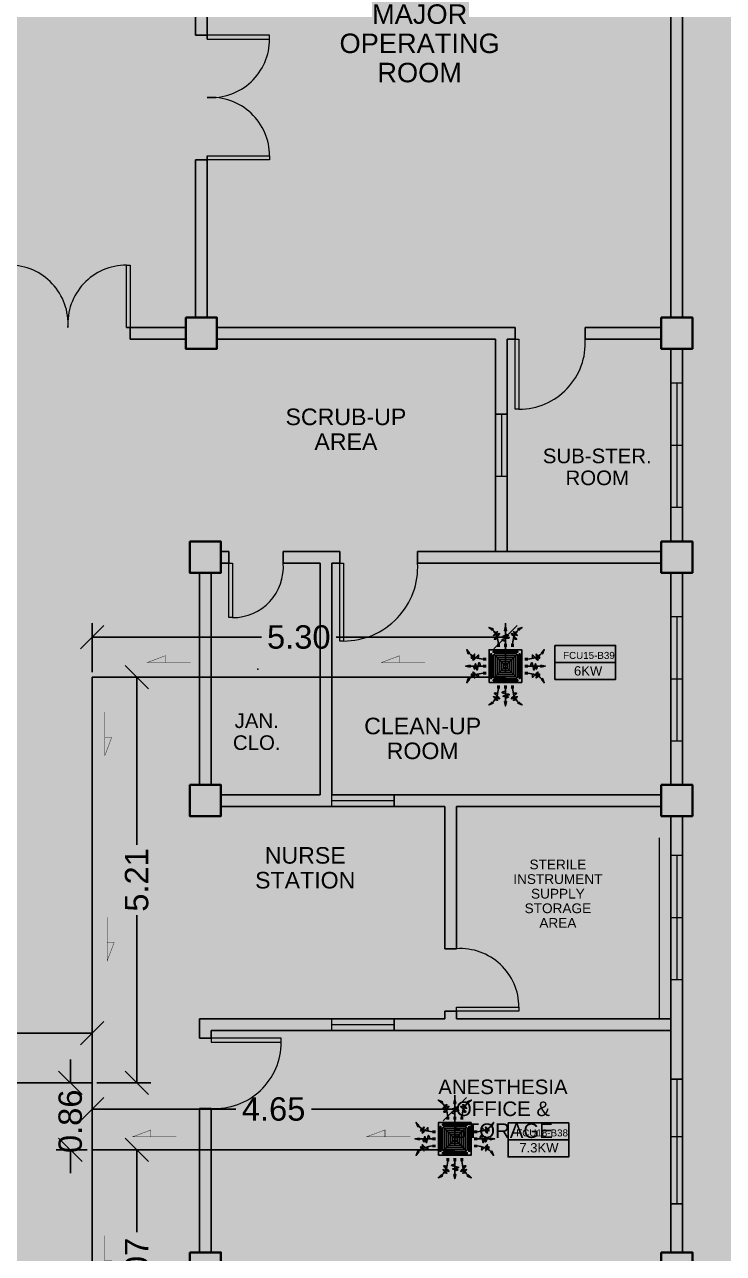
# Model space of a CAD drawing. Header units: millimetres. Extents: x -60 to 576, y -39 to 287.
# Drawn here: x 277.96 to 286.93, y 124.1 to 139.87 of the extents above; entities that cross this region are included whole.
import ezdxf

# ---------------------------------------------------------------- set-up
doc = ezdxf.new("R2010")
doc.units = ezdxf.units.MM
doc.header["$MEASUREMENT"] = 0
for name, color, linetype in [('AIR', 7, 'Continuous'), ('AIR-00', 7, 'Continuous'), ('AIR-01', 7, 'Continuous'), ('AIR-02', 7, 'Continuous'), ('AIR-04', 7, 'Continuous'), ('DRAIN PIPE', 7, 'Continuous'), ('fcu drain', 7, 'Continuous'), ('label', 7, 'Continuous'), ('Legends', 7, 'Continuous'), ('M-AC-TEXT', 7, 'Continuous')]:
    doc.layers.add(name, color=color, linetype=linetype)
doc.styles.add('ar-dim-axis', font='romans.shx', dxfattribs={"width": 0.8})
doc.styles.add('OIP FONT', font='GOTHIC.TTF', dxfattribs={"height": 150})
doc.styles.get("Standard").update_dxf_attribs({"font": 'arial.ttf'})
doc.styles.add('SWISSLT175', font='swissl.ttf', dxfattribs={"height": 0.175})
doc.dimstyles.new('ar-dim-axis', dxfattribs={"dimtxt": 350, "dimasz": 250, "dimexe": 75, "dimexo": 75, "dimgap": 200, "dimtad": 1, "dimdec": 0, "dimzin": 12, "dimdsep": 46, "dimtxsty": 'ar-dim-axis', "dimblk": 'ARCHTICK', "dimcen": 120, "dimclrd": 11, "dimclre": 8, "dimclrt": 4, "dimadec": 0, "dimazin": 3, "dimtm": 1, "dimtfac": 1, "dimtdec": 0, "dimtix": 1, "dimtmove": 2, "dimatfit": 3, "dimldrblk": 'ARCHTICK', "dimfxl": 1, "dimtolj": 1, "dimtzin": 0, "dimarcsym": 1})
doc.dimstyles.new('Copy of dimension', dxfattribs={"dimtxt": 0.3, "dimasz": 0.3, "dimexe": 0.18, "dimexo": 0.0625, "dimgap": 0.09, "dimtad": 0, "dimzin": 0, "dimdsep": 46, "dimtxsty": 'Standard', "dimblk": 'OBLIQUE', "dimcen": 0.09, "dimclrd": 256, "dimclre": 256, "dimclrt": 256, "dimadec": 0, "dimazin": 0, "dimtfac": 1, "dimtofl": 0, "dimtmove": 0, "dimatfit": 3, "dimldrblk": 'OBLIQUE', "dimfxl": 1, "dimtolj": 1, "dimtzin": 0, "dimarcsym": 0})

# ---------------------------------------------------------------- blocks, each defined once
blk = doc.blocks.new('FCU-13000P (CASSETTE SPLIT)')
at = {"layer": 'AIR-00', "ltscale": 3}
for p, q in [((-7.105427357601002e-15, 0.5227760220777427), (-7.105427357601002e-15, 0.999858067324416)), ((-0.1934974863815064, 0.5583965329426945), (-0.1934974863815064, 0.4871555112127943)), ((-0.1618149178217116, 0.5583965329426945), (-0.1618149178217116, 0.4871555112127943)), ((-0.01584128427990628, 0.5583965329426945), (-0.01584128427990628, 0.4871555112127943)), ((0.01584128427989029, 0.5583965329426945), (0.01584128427989029, 0.4871555112127943)), ((0.1618149178217116, 0.5583965329426945), (0.1618149178217116, 0.4871555112127943)), ((0.1934974863815064, 0.5583965329426945), (0.1934974863815064, 0.4871555112127943)), ((-0.5227760220777427, 7.105427357601002e-15), (-0.999858067324416, 7.105427357601002e-15)), ((-0.5583965329426945, 0.1934974863815064), (-0.4871555112127934, 0.1934974863815064)), ((-0.5583965329426945, 0.1618149178217116), (-0.4871555112127934, 0.1618149178217116)), ((-0.5583965329426945, 0.01584128427990628), (-0.4871555112127934, 0.01584128427990628)), ((0.5583965329426945, 0.1934974863815064), (0.4871555112127934, 0.1934974863815064)), ((0.5583965329426945, 0.1618149178217116), (0.4871555112127934, 0.1618149178217116)), ((0.5583965329426945, 0.01584128427990628), (0.4871555112127934, 0.01584128427990628)), ((0.5227760220777427, 7.105427357601002e-15), (0.999858067324416, 7.105427357601002e-15)), ((-0.5583965329426945, -0.01584128427989029), (-0.4871555112127934, -0.01584128427989029)), ((-0.5583965329426945, -0.1618149178217116), (-0.4871555112127934, -0.1618149178217116)), ((-0.5583965329426945, -0.1934974863815064), (-0.4871555112127934, -0.1934974863815064)), ((0.5583965329426945, -0.01584128427989029), (0.4871555112127934, -0.01584128427989029)), ((0.5583965329426945, -0.1618149178217116), (0.4871555112127934, -0.1618149178217116)), ((0.5583965329426945, -0.1934974863815064), (0.4871555112127934, -0.1934974863815064)), ((-0.1934974863815064, -0.5583965329426945), (-0.1934974863815064, -0.4871555112127943)), ((-0.1618149178217116, -0.5583965329426945), (-0.1618149178217116, -0.4871555112127943)), ((-0.01584128427990628, -0.5583965329426945), (-0.01584128427990628, -0.4871555112127943)), ((-7.105427357601002e-15, -0.5227760220777427), (-7.105427357601002e-15, -0.999858067324416)), ((0.01584128427989029, -0.5583965329426945), (0.01584128427989029, -0.4871555112127943)), ((0.1618149178217116, -0.5583965329426945), (0.1618149178217116, -0.4871555112127943)), ((0.1934974863815064, -0.5583965329426945), (0.1934974863815064, -0.4871555112127943))]:
    blk.add_line(p, q, dxfattribs=at)
at = {"layer": 'AIR-00'}
for p, q in [((0.2953553390593271, -0.2953553390593253), (-0.2953553390593271, 0.2953553390593253)), ((0.2953553390593271, 0.2953553390593253), (-0.2953553390593271, -0.2953553390593253))]:
    blk.add_line(p, q, dxfattribs=at)
at = {"layer": 'AIR-00', "ltscale": 3}
for points in [[(-0.3354339739758903, 0.8949367535147612), (-0.311302411150054, 0.9324741763992979), (-0.4157311477908916, 0.9730825421665728)], [(-0.02231249897048215, 0.8900557322108931), (0.02231249897046617, 0.8900557322108931), (-8.881784197001252e-15, 0.999858067324416)], [(0.3354339739758903, 0.8949367535147612), (0.311302411150054, 0.9324741763992979), (0.4157311477908916, 0.9730825421665728)], [(-0.8949367535147612, 0.3354339739758903), (-0.9324741763992979, 0.311302411150054), (-0.9730825421665728, 0.4157311477908916)], [(0.8949367535147612, 0.3354339739758903), (0.9324741763992979, 0.311302411150054), (0.9730825421665728, 0.4157311477908916)], [(-0.8900557322108931, 0.02231249897048215), (-0.8900557322108931, -0.02231249897046617), (-0.999858067324416, 8.881784197001252e-15)], [(0.8900557322108931, 0.02231249897048215), (0.8900557322108931, -0.02231249897046617), (0.999858067324416, 8.881784197001252e-15)], [(-0.8949367535147612, -0.3354339739758903), (-0.9324741763992979, -0.311302411150054), (-0.9730825421665728, -0.4157311477908916)], [(0.8949367535147612, -0.3354339739758903), (0.9324741763992979, -0.311302411150054), (0.9730825421665728, -0.4157311477908916)], [(-0.3354339739758903, -0.8949367535147612), (-0.311302411150054, -0.9324741763992979), (-0.4157311477908916, -0.9730825421665728)], [(-0.02231249897048215, -0.8900557322108931), (0.02231249897046617, -0.8900557322108931), (-8.881784197001252e-15, -0.999858067324416)], [(0.3354339739758903, -0.8949367535147612), (0.311302411150054, -0.9324741763992979), (0.4157311477908916, -0.9730825421665728)]]:
    blk.add_lwpolyline(points, close=True, dxfattribs=at)
at = {"layer": 'AIR-00'}
for points in [[(-0.3233681925629757, 0.9137054649570295, -0.1718088678768037), (-0.1776562021016108, 0.5583965329426945), (-0.1776562021016108, 0.5222310829013512)], [(0.3233681925629757, 0.9137054649570295, 0.1718088678768037), (0.1776562021016108, 0.5583965329426945), (0.1776562021016108, 0.5222310829013512)], [(-0.9137054649570295, 0.3233681925629757, 0.1718088678768037), (-0.5583965329426945, 0.1776562021016108), (-0.5222310829013512, 0.1776562021016108)], [(0.9137054649570295, 0.3233681925629757, -0.1718088678768037), (0.5583965329426945, 0.1776562021016108), (0.5222310829013512, 0.1776562021016108)], [(-0.9137054649570295, -0.3233681925629757, -0.1718088678768037), (-0.5583965329426945, -0.1776562021016108), (-0.5222310829013512, -0.1776562021016108)], [(0.9137054649570295, -0.3233681925629757, 0.1718088678768037), (0.5583965329426945, -0.1776562021016108), (0.5222310829013512, -0.1776562021016108)], [(-0.3233681925629757, -0.9137054649570295, 0.1718088678768037), (-0.1776562021016108, -0.5583965329426945), (-0.1776562021016108, -0.5222310829013512)], [(0.3233681925629757, -0.9137054649570295, -0.1718088678768037), (0.1776562021016108, -0.5583965329426945), (0.1776562021016108, -0.5222310829013512)]]:
    blk.add_lwpolyline(points, format="xyb", dxfattribs=at)
for points in [[(-0.2599999999999998, -0.259999999999998), (0.2599999999999998, -0.2599999999999962), (0.2600000000000007, 0.259999999999998), (-0.2599999999999998, 0.259999999999998)], [(-0.2100000000000009, -0.2099999999999991), (0.2100000000000026, -0.2099999999999973), (0.2100000000000009, 0.2099999999999991), (-0.2100000000000009, 0.2099999999999991)], [(-0.160000000000001, -0.1599999999999984), (0.1600000000000028, -0.1599999999999966), (0.160000000000001, 0.1599999999999984), (-0.160000000000001, 0.1599999999999984)], [(-0.1100000000000012, -0.1099999999999994), (0.110000000000003, -0.1099999999999977), (0.1100000000000012, 0.1099999999999994), (-0.1100000000000012, 0.1099999999999994)], [(-0.06000000000000139, -0.05999999999999872), (0.06000000000000316, -0.05999999999999694), (0.06000000000000139, 0.05999999999999872), (-0.06000000000000139, 0.05999999999999872)]]:
    blk.add_lwpolyline(points, close=True, dxfattribs=at)
at = {"layer": 'AIR-00', "ltscale": 3}
for points in [[(-0.2677478374719957, 0.8404580605517644), (-0.2311577860871346, 0.8521369272970549), (-0.1336933111678267, 0.8824412830765702), (-0.422244853896613, 0.7038013426221994), (0.004842014239526904, 0.9030058120233662), (-0.358385268367277, 0.6454544827540296), (-0.2387546223537829, 0.6780035992551685), (-0.199446847060301, 0.6895241051866989)], [(0.2677478374719957, 0.8404580605517644), (0.2311577860871346, 0.8521369272970549), (0.1336933111678267, 0.8824412830765702), (0.422244853896613, 0.7038013426221994), (-0.004842014239526904, 0.9030058120233662), (0.358385268367277, 0.6454544827540296), (0.2387546223537829, 0.6780035992551685), (0.199446847060301, 0.6895241051866989)], [(-0.8404580605517644, 0.2677478374719957), (-0.8521369272970549, 0.2311577860871346), (-0.8824412830765702, 0.1336933111678267), (-0.7038013426221994, 0.422244853896613), (-0.9030058120233662, -0.004842014239526904), (-0.6454544827540296, 0.358385268367277), (-0.6780035992551685, 0.2387546223537829), (-0.6895241051866989, 0.199446847060301)], [(0.8404580605517644, 0.2677478374719957), (0.8521369272970549, 0.2311577860871346), (0.8824412830765702, 0.1336933111678267), (0.7038013426221994, 0.422244853896613), (0.9030058120233662, -0.004842014239526904), (0.6454544827540296, 0.358385268367277), (0.6780035992551685, 0.2387546223537829), (0.6895241051866989, 0.199446847060301)], [(-0.8404580605517644, -0.2677478374719957), (-0.8521369272970549, -0.2311577860871346), (-0.8824412830765702, -0.1336933111678267), (-0.7038013426221994, -0.422244853896613), (-0.9030058120233662, 0.004842014239526904), (-0.6454544827540296, -0.358385268367277), (-0.6780035992551685, -0.2387546223537829), (-0.6895241051866989, -0.199446847060301)], [(0.8404580605517644, -0.2677478374719957), (0.8521369272970549, -0.2311577860871346), (0.8824412830765702, -0.1336933111678267), (0.7038013426221994, -0.422244853896613), (0.9030058120233662, 0.004842014239526904), (0.6454544827540296, -0.358385268367277), (0.6780035992551685, -0.2387546223537829), (0.6895241051866989, -0.199446847060301)], [(-0.2677478374719957, -0.8404580605517644), (-0.2311577860871346, -0.8521369272970549), (-0.1336933111678267, -0.8824412830765702), (-0.422244853896613, -0.7038013426221994), (0.004842014239526904, -0.9030058120233662), (-0.358385268367277, -0.6454544827540296), (-0.2387546223537829, -0.6780035992551685), (-0.199446847060301, -0.6895241051866989)], [(0.2677478374719957, -0.8404580605517644), (0.2311577860871346, -0.8521369272970549), (0.1336933111678267, -0.8824412830765702), (0.422244853896613, -0.7038013426221994), (-0.004842014239526904, -0.9030058120233662), (0.358385268367277, -0.6454544827540296), (0.2387546223537829, -0.6780035992551685), (0.199446847060301, -0.6895241051866989)]]:
    blk.add_open_spline(points, degree=3, knots=[0.003283373016645994, 0.003283373016645994, 0.003283373016645994, 0.003283373016645994, 0.07125673401182435, 0.1924074622850254, 0.3347111145698326, 0.5062144727996265, 0.5813292033149298, 0.5813292033149298, 0.5813292033149298, 0.5813292033149298], dxfattribs=at)
for points in [[(-8.881784197001252e-15, 0.7998245828525512), (0.07656577961462041, 0.77607757560925), (-0.05808428128809773, 0.7549690294354541), (0.09768727811871436, 0.7180292880357495), (-0.08712642193214215, 0.6626196044680484), (-8.881784197001252e-15, 0.6309567852073492)], [(-0.7998245828525512, 8.881784197001252e-15), (-0.77607757560925, -0.07656577961462041), (-0.7549690294354541, 0.05808428128809773), (-0.7180292880357495, -0.09768727811871436), (-0.6626196044680484, 0.08712642193214215), (-0.6309567852073492, 8.881784197001252e-15)], [(0.7998245828525512, 8.881784197001252e-15), (0.77607757560925, -0.07656577961462041), (0.7549690294354541, 0.05808428128809773), (0.7180292880357495, -0.09768727811871436), (0.6626196044680484, 0.08712642193214215), (0.6309567852073492, 8.881784197001252e-15)], [(-8.881784197001252e-15, -0.7998245828525512), (0.07656577961462041, -0.77607757560925), (-0.05808428128809773, -0.7549690294354541), (0.09768727811871436, -0.7180292880357495), (-0.08712642193214215, -0.6626196044680484), (-8.881784197001252e-15, -0.6309567852073492)]]:
    blk.add_spline(points, degree=3, dxfattribs=at)
for points in [[(-0.4157311477908907, 0.9730825421665728), (-0.3354339739758911, 0.8949367535147612), (-0.3113024111500549, 0.9324741763992979)], [(-7.993605777301127e-15, 0.999858067324416), (-0.02231249897048304, 0.8900557322108931), (0.02231249897046528, 0.8900557322108931)], [(0.4157311477908889, 0.9730825421665728), (0.3354339739758894, 0.8949367535147612), (0.3113024111500531, 0.9324741763992979)], [(-0.9730825421665728, 0.4157311477908898), (-0.8949367535147612, 0.3354339739758903), (-0.9324741763992979, 0.311302411150054)], [(0.9730825421665728, 0.4157311477908898), (0.8949367535147612, 0.3354339739758903), (0.9324741763992979, 0.311302411150054)], [(-0.999858067324416, 7.105427357601002e-15), (-0.8900557322108922, 0.02231249897048215), (-0.8900557322108922, -0.02231249897046617)], [(0.999858067324416, 7.105427357601002e-15), (0.8900557322108922, 0.02231249897048215), (0.8900557322108922, -0.02231249897046617)], [(-0.9730825421665728, -0.4157311477908898), (-0.8949367535147612, -0.3354339739758903), (-0.9324741763992979, -0.311302411150054)], [(0.9730825421665728, -0.4157311477908898), (0.8949367535147612, -0.3354339739758903), (0.9324741763992979, -0.311302411150054)], [(-0.4157311477908907, -0.9730825421665728), (-0.3354339739758911, -0.8949367535147612), (-0.3113024111500549, -0.9324741763992979)], [(-7.993605777301127e-15, -0.999858067324416), (-0.02231249897048304, -0.8900557322108931), (0.02231249897046528, -0.8900557322108931)], [(0.4157311477908889, -0.9730825421665728), (0.3354339739758894, -0.8949367535147612), (0.3113024111500531, -0.9324741763992979)]]:
    blk.add_solid(points, dxfattribs=at)
at = {"layer": 'AIR-01'}
for points in [[(-0.3725000000000005, 0.3099999999999987), (-0.3475000000000001, 0.3099999999999987), (-0.3475000000000001, -0.3099999999999987), (-0.3725000000000005, -0.3099999999999987)], [(-0.3100000000000005, 0.3724999999999987), (0.3100000000000005, 0.3724999999999987), (0.3100000000000005, 0.3475000000000001), (-0.3100000000000005, 0.3475000000000001)], [(0.3725000000000005, 0.3099999999999987), (0.3475000000000001, 0.3099999999999987), (0.3475000000000001, -0.3099999999999987), (0.3725000000000005, -0.3099999999999987)], [(-0.3100000000000005, -0.3724999999999987), (0.3100000000000005, -0.3724999999999987), (0.3100000000000005, -0.3475000000000001), (-0.3100000000000005, -0.3475000000000001)]]:
    blk.add_lwpolyline(points, close=True, dxfattribs=at)
at = {"layer": 'AIR-02'}
blk.add_lwpolyline([(-0.2600000000000007, -0.3099999999999987), (0.2600000000000016, -0.3099999999999969, 0.414213562373095), (0.3100000000000014, -0.2599999999999962), (0.3100000000000005, 0.259999999999998, 0.4142135623730945), (0.2600000000000007, 0.3099999999999987), (-0.2600000000000007, 0.3099999999999987, 0.414213562373095), (-0.3100000000000005, 0.259999999999998), (-0.3100000000000005, -0.259999999999998, 0.414213562373095)], format="xyb", close=True, dxfattribs=at)
at = {"layer": 'AIR-04'}
blk.add_lwpolyline([(-0.4100000000000001, -0.4100000000000001), (0.4100000000000001, -0.4100000000000001), (0.4100000000000001, 0.4100000000000001), (-0.4100000000000001, 0.4100000000000001)], close=True, dxfattribs=at)
blk = doc.blocks.new('_ARCHTICK')
at = {"color": 0, "linetype": 'ByBlock', "const_width": 0.15}
blk.add_lwpolyline([(-0.5, -0.5), (0.5, 0.5)], dxfattribs=at)
blk = doc.blocks.new('_Oblique')
at = {"color": 0, "linetype": 'ByBlock', "lineweight": -2}
blk.add_line((-0.5, -0.5), (0.5, 0.5), dxfattribs=at)
blk = doc.blocks.new('*D149')
at = {"lineweight": -2, "transparency": 16777216}
for p, q in [((272.8023238260703, 126.3511429015534), (272.8023238260703, 127.1067481573223)), ((278.8269091809325, 126.3511429015462), (278.8269091809325, 127.1067481573223)), ((272.8023238260703, 126.9267481573223), (275.3357010874032, 126.9267481573223)), ((278.8269091809325, 126.9267481573223), (276.2935319195996, 126.9267481573223))]:
    blk.add_line(p, q, dxfattribs=at)
at = {"layer": 'Defpoints', "color": 0, "transparency": 16777216}
for p in [(278.8269091809325, 126.9267481573223), (272.8023238260703, 126.2886429015534), (278.8269091809325, 126.2886429015462)]:
    blk.add_point(p, dxfattribs=at)
at = {"lineweight": -2, "transparency": 16777216, "xscale": 0.3, "yscale": 0.3, "zscale": 0.3, "rotation": 180}
blk.add_blockref('_Oblique', (272.8023238260703, 126.9267481573223), dxfattribs=at)
at = {"lineweight": -2, "transparency": 16777216, "xscale": 0.3, "yscale": 0.3, "zscale": 0.3}
blk.add_blockref('_Oblique', (278.8269091809325, 126.9267481573223), dxfattribs=at)
at = {"transparency": 16777216, "insert": (275.8146165035014, 126.9267481573223), "char_height": 0.3, "attachment_point": 5}
blk.add_mtext('\\A1;6.02', dxfattribs=at)
blk = doc.blocks.new('*D150')
at = {"lineweight": -2, "transparency": 16777216}
for p, q in [((278.8894091809472, 131.4980282779771), (279.5795126109677, 131.4980282779771)), ((279.3995126109677, 131.4980282779771), (279.3995126109677, 129.3440108967194)), ((279.3995126109677, 126.2886429015462), (279.3995126109677, 128.4426602828039)), ((278.8894091809433, 126.2886429015462), (279.5795126109678, 126.2886429015462))]:
    blk.add_line(p, q, dxfattribs=at)
at = {"layer": 'Defpoints', "color": 0, "transparency": 16777216}
for p in [(278.8269091809472, 131.4980282779771), (279.3995126109677, 131.4980282779771), (278.8269091809433, 126.2886429015462)]:
    blk.add_point(p, dxfattribs=at)
at = {"lineweight": -2, "transparency": 16777216, "xscale": 0.3, "yscale": 0.3, "zscale": 0.3}
for p, rotation in [((279.3995126109677, 131.4980282779771), 90), ((279.3995126109677, 126.2886429015462), 270)]:
    blk.add_blockref('_Oblique', p, dxfattribs=dict(at, rotation=rotation))
at = {"transparency": 16777216, "insert": (279.3995126109677, 128.8933355897615), "char_height": 0.3, "attachment_point": 5, "rotation": 90}
blk.add_mtext('\\A1;5.21', dxfattribs=at)
blk = doc.blocks.new('*D151')
at = {"lineweight": -2, "transparency": 16777216}
for p, q in [((278.826909180947, 131.560528277977), (278.826909180947, 132.1902364404085)), ((284.1314945357644, 131.560528277977), (284.1314945357644, 132.1902364404085)), ((278.826909180947, 132.0102364404084), (281.0000818037855, 132.0102364404084)), ((284.1314945357644, 132.0102364404084), (281.958321912926, 132.0102364404084))]:
    blk.add_line(p, q, dxfattribs=at)
at = {"layer": 'Defpoints', "color": 0, "transparency": 16777216}
for p in [(284.1314945357644, 132.0102364404084), (278.826909180947, 131.498028277977), (284.1314945357644, 131.498028277977)]:
    blk.add_point(p, dxfattribs=at)
at = {"lineweight": -2, "transparency": 16777216, "xscale": 0.3, "yscale": 0.3, "zscale": 0.3, "rotation": 180}
blk.add_blockref('_Oblique', (278.826909180947, 132.0102364404084), dxfattribs=at)
at = {"lineweight": -2, "transparency": 16777216, "xscale": 0.3, "yscale": 0.3, "zscale": 0.3}
blk.add_blockref('_Oblique', (284.1314945357644, 132.0102364404084), dxfattribs=at)
at = {"transparency": 16777216, "insert": (281.4792018583557, 132.0102364404084), "char_height": 0.3, "attachment_point": 5}
blk.add_mtext('\\A1;5.30', dxfattribs=at)
blk = doc.blocks.new('*D152')
at = {"lineweight": -2, "transparency": 16777216}
for p, q in [((278.5475935477946, 126.2886429015462), (278.5475935477946, 126.5886429015462)), ((278.7644091809433, 126.2886429015462), (278.3675935477946, 126.2886429015462)), ((278.7644091809433, 125.4286334542021), (278.3675935477946, 125.4286334542021)), ((278.5475935477946, 125.4286334542021), (278.5475935477946, 125.1286334542021))]:
    blk.add_line(p, q, dxfattribs=at)
at = {"layer": 'Defpoints', "color": 0, "transparency": 16777216}
for p in [(278.8269091809433, 126.2886429015462), (278.5475935477946, 125.4286334542021), (278.8269091809433, 125.4286334542021)]:
    blk.add_point(p, dxfattribs=at)
at = {"lineweight": -2, "transparency": 16777216, "xscale": 0.3, "yscale": 0.3, "zscale": 0.3}
for p, rotation in [((278.5475935477946, 126.2886429015462), 270), ((278.5475935477946, 125.4286334542021), 90)]:
    blk.add_blockref('_Oblique', p, dxfattribs=dict(at, rotation=rotation))
at = {"transparency": 16777216, "insert": (278.5475935477946, 125.7951078010681), "char_height": 0.3, "attachment_point": 5, "rotation": 90}
blk.add_mtext('\\A1;0.86', dxfattribs=at)
blk = doc.blocks.new('*D153')
at = {"lineweight": -2, "transparency": 16777216}
for p, q in [((278.8269091809426, 125.4911334542021), (278.8269091809426, 126.1309609201788)), ((283.4814945357703, 125.4981814970492), (283.4814945357703, 126.1309609201788)), ((278.8269091809426, 125.9509609201788), (280.6692473509442, 125.9509609201788)), ((283.4814945357703, 125.9509609201788), (281.6428353454872, 125.9509609201788))]:
    blk.add_line(p, q, dxfattribs=at)
at = {"layer": 'Defpoints', "color": 0, "transparency": 16777216}
for p in [(283.4814945357703, 125.9509609201788), (278.8269091809426, 125.4286334542021), (283.4814945357703, 125.4356814970492)]:
    blk.add_point(p, dxfattribs=at)
at = {"lineweight": -2, "transparency": 16777216, "xscale": 0.3, "yscale": 0.3, "zscale": 0.3, "rotation": 180}
blk.add_blockref('_Oblique', (278.8269091809426, 125.9509609201788), dxfattribs=at)
at = {"lineweight": -2, "transparency": 16777216, "xscale": 0.3, "yscale": 0.3, "zscale": 0.3}
blk.add_blockref('_Oblique', (283.4814945357703, 125.9509609201788), dxfattribs=at)
at = {"transparency": 16777216, "insert": (281.1560413482157, 125.9509609201788), "char_height": 0.3, "attachment_point": 5}
blk.add_mtext('\\A1;4.65', dxfattribs=at)
blk = doc.blocks.new('*D154')
at = {"lineweight": -2, "transparency": 16777216}
for p, q in [((278.8894091809427, 125.4286334542022), (279.5795126109681, 125.4286334542022)), ((279.3995126109681, 125.4286334542022), (279.3995126109681, 124.371202867457)), ((279.3995126109681, 122.3547136176831), (279.3995126109681, 123.4121442044283)), ((278.8894091809399, 122.3547136176831), (279.5795126109681, 122.3547136176831))]:
    blk.add_line(p, q, dxfattribs=at)
at = {"layer": 'Defpoints', "color": 0, "transparency": 16777216}
for p in [(278.8269091809427, 125.4286334542022), (279.3995126109681, 125.4286334542022), (278.8269091809399, 122.3547136176831)]:
    blk.add_point(p, dxfattribs=at)
at = {"lineweight": -2, "transparency": 16777216, "xscale": 0.3, "yscale": 0.3, "zscale": 0.3}
for p, rotation in [((279.3995126109681, 125.4286334542022), 90), ((279.3995126109681, 122.3547136176831), 270)]:
    blk.add_blockref('_Oblique', p, dxfattribs=dict(at, rotation=rotation))
at = {"transparency": 16777216, "insert": (279.399512610968, 123.8916735359425), "char_height": 0.3, "attachment_point": 5, "rotation": 90}
blk.add_mtext('\\A1;3.07', dxfattribs=at)

msp = doc.modelspace()

# ---------------------------------------------------------------- linework, layer by layer
at = {"color": 8, "lineweight": 25}
for p, q in [((280.1544091809101, 141.7622855755153), (280.1544091809101, 139.7372855755211)), ((280.3044091809188, 141.7622855755153), (280.3044091809188, 139.6872855755182)), ((286.2544091809013, 136.1122855755139), (286.2544091809013, 141.7622855755153)), ((286.4044091809101, 136.1122855755139), (286.4044091809101, 141.7622855755153)), ((280.3044091808315, 139.7372855755211), (280.1544091809101, 139.7372855755211)), ((280.1544091809101, 138.1372855755153), (280.1544091809101, 136.1122855755211)), ((280.3044091809188, 138.1372855755153), (280.1544091809101, 138.1372855755153)), ((280.3044091809188, 138.1872855755109), (280.3044091809188, 136.1122855755211)), ((280.0293920937747, 135.9851933764994), (279.2668920937776, 135.9851933764994)), ((279.3168920937806, 135.9851933764994), (279.3168920937806, 135.8351933765052)), ((280.4293920937689, 135.9851933764994), (284.2544091809013, 135.9851933764994)), ((280.6044091809072, 135.9851933764849), (284.2544091809013, 135.9851933764849)), ((284.2544091809013, 135.9851933764849), (284.0044091809013, 135.9851933764849)), ((284.2544091809013, 135.9851933764849), (284.2544091809013, 135.8351933765052)), ((285.1544091808955, 135.9851933764994), (286.129392093766, 135.9851933764994)), ((285.1544091808955, 135.9851933764994), (286.129392093766, 135.9851933764994)), ((285.1544091808955, 135.9851933764849), (285.1544091808955, 135.8351933765052)), ((280.0293920937747, 135.8351933765052), (279.3168920937806, 135.8351933765052)), ((280.4293920937689, 135.8351933765052), (284.0044091809013, 135.8351933765052)), ((280.6044091809072, 135.8351933764907), (284.0044091809013, 135.8351933764907)), ((284.0044091809013, 133.1101933764994), (284.0044091809013, 135.8351933765052)), ((284.0044091809013, 134.8606933765013), (284.0044091809013, 135.8351933765052)), ((284.1544091808955, 135.8351933765052), (284.2544091809013, 135.8351933765052)), ((284.1544091808955, 135.8351933765052), (284.2544091809013, 135.8351933765052)), ((284.1544091808955, 133.1101933764994), (284.1544091808955, 135.8351933765052)), ((284.1544091808955, 134.8606933765013), (284.1544091808955, 135.8351933765052)), ((285.1544091809101, 135.8351933765052), (286.129392093766, 135.8351933765052)), ((285.1544091808955, 135.8351933765052), (286.129392093766, 135.8351933765052)), ((286.2544091809013, 135.7122855755124), (286.2544091809013, 133.2372855755211)), ((286.4044091809101, 135.7122855755124), (286.4044091809101, 133.2372855755211)), ((286.2544091809013, 133.8726933765183), (286.2544091809013, 133.2372855755211)), ((286.4044091808955, 133.8726933765183), (286.4044091808955, 133.2372855755211)), ((280.4793920937864, 133.1101933764994), (280.5794091806947, 133.1101933764994)), ((280.4793920937864, 133.110193376514), (280.5794091806947, 133.110193376514)), ((281.2794091806918, 133.1101933764994), (282.0044091809305, 133.1101933764994)), ((281.2794091806918, 132.9601933765198), (281.2794091806918, 133.110193376514)), ((281.3544091807908, 133.1101933764849), (282.0044091809305, 133.1101933764849)), ((282.0044091809305, 132.9601933764907), (282.0044091809305, 133.1101933764849)), ((282.0044091809305, 132.9601933765052), (282.0044091809305, 133.1101933764994)), ((283.0044091809305, 133.1101933764849), (284.0044091809013, 133.1101933764849)), ((283.0044091809305, 133.1101933764994), (284.0044091809013, 133.1101933764994)), ((283.0044091809305, 133.1101933764994), (283.0044091809305, 132.9601933765052)), ((284.0044091809013, 133.1101933764994), (286.129392093766, 133.1101933764994)), ((284.1544091808955, 133.1101933764994), (286.129392093766, 133.1101933764994)), ((280.4794091808053, 132.9601933765052), (280.5794091806947, 132.9601933765052)), ((280.4794091808053, 132.9601933765198), (280.5794091806947, 132.9601933765198)), ((281.2794091806918, 132.9601933765052), (281.7544091809305, 132.9601933765052)), ((281.3544091807908, 132.9601933764907), (281.7544091809305, 132.9601933764907)), ((281.9044091809246, 132.9601933764907), (282.0044091809305, 132.9601933764907)), ((281.9044091809246, 132.9601933765052), (282.0044091809305, 132.9601933765052)), ((283.0044091809305, 132.9601933764907), (286.129392093766, 132.9601933764907)), ((283.0044091809305, 132.9601933765052), (286.129392093766, 132.9601933765052)), ((286.129392093766, 132.9601933765052), (284.0044091809013, 132.9601933765052)), ((286.2544091809013, 132.8372855755197), (286.2544091809013, 130.1122855755139)), ((286.4044091809101, 132.8372855755197), (286.4044091809101, 130.1122855755139)), ((286.2544091809013, 130.9976933765038), (286.2544091809013, 130.1122855755139)), ((286.4044091808955, 130.9976933765038), (286.4044091808955, 130.1122855755139)), ((281.7544091809305, 129.9851933764994), (280.4793920937864, 129.9851933764994)), ((281.704409180913, 129.8351933765052), (280.4793920937864, 129.8351933765052)), ((282.5804091809023, 129.8351933765052), (281.704409180913, 129.8351933765052)), ((281.9044091809246, 129.9851933764994), (282.5804091809023, 129.9851933764994)), ((286.129392093766, 129.9851933764994), (282.5804091809023, 129.9851933764994)), ((283.3544091809072, 129.8351933765052), (282.5804091809023, 129.8351933765052)), ((283.3544091809072, 129.8351933765052), (283.3544091809072, 128.0101933765009)), ((286.129392093766, 129.8351933765052), (283.5044091809013, 129.8351933765052)), ((283.5044091809013, 129.8351933765052), (283.5044091809013, 128.0101933765009)), ((286.2544091809013, 129.7122855755124), (286.2544091809013, 124.1122855755139)), ((286.4044091809101, 129.7122855755124), (286.4044091809101, 124.1122855755139)), ((283.5044091809013, 128.0101933765009), (283.3544091809072, 128.0101933765009)), ((283.3544091809072, 127.2101933765052), (283.3544091809072, 127.1101933764994)), ((283.5044091809013, 127.2101933765052), (283.3544091809072, 127.2101933765052)), ((283.5044091809013, 127.2101933765052), (283.5044091809013, 127.1101933764994)), ((280.204409180913, 127.1101933764994), (280.204409180913, 126.8601933764994)), ((281.9044091809246, 127.1101933764994), (280.204409180913, 127.1101933764994)), ((282.704409180913, 127.1101933764994), (281.7544091809013, 127.1101933764994)), ((283.3544091809072, 127.1101933764994), (282.5804091809023, 127.1101933764994)), ((286.2544091809013, 127.1101933764994), (283.5044091809013, 127.1101933764994)), ((280.3544091809072, 126.8601933764994), (280.204409180913, 126.8601933764994)), ((280.3544091809072, 126.9601933765052), (280.3544091809072, 126.8601933764994)), ((281.9044091809246, 126.9601933765052), (280.3544091809072, 126.9601933765052)), ((281.7544091809013, 126.9601933765052), (282.704409180913, 126.9601933765052)), ((286.2544091809013, 126.9601933765052), (282.5804091809023, 126.9601933765052)), ((286.4044091809101, 124.1122855755139), (286.4044091808955, 126.9601933765052)), ((280.204409180913, 125.9601933764907), (280.204409180913, 124.1122855755139)), ((280.3544091809072, 125.9601933764907), (280.204409180913, 125.9601933764907)), ((280.3544091809072, 125.9601933764907), (280.3544091809072, 124.1122855755139)), ((286.2544091809013, 124.9976933765183), (286.2544091809013, 124.1122855755139)), ((286.4044091808955, 124.9976933765183), (286.4044091808955, 124.1122855755139))]:
    msp.add_line(p, q, dxfattribs=at)
at = {"color": 8, "lineweight": 9}
for p, q in [((286.2544091809013, 135.0726933765009), (286.2544091809013, 135.7122855755124)), ((286.4044091808955, 135.0726933765009), (286.4044091808955, 135.7122855755124)), ((286.2544091809013, 134.4747855755168), (286.2544091809013, 135.2747855755197)), ((286.2544091809013, 135.2747855755197), (286.4044091809101, 135.2747855755197)), ((286.329409180913, 135.2747855755197), (286.329409180913, 133.6747855755139)), ((286.4044091809101, 135.2747855755197), (286.4044091809101, 133.6747855755139)), ((286.2544091809013, 133.8726933765183), (286.2544091809013, 135.0726933765009)), ((286.4044091808955, 133.9362394760292), (286.4044091808955, 135.1362394760117)), ((286.4044091808955, 133.8726933765183), (286.4044091808955, 135.0726933765009)), ((284.0044091808722, 134.0596540948945), (284.0044091808722, 134.9356540948984)), ((284.1544091808955, 134.4726933765023), (284.1544091808955, 134.9726933765023)), ((284.1544091808955, 134.8726933764965), (284.0044091808722, 134.8726933764965)), ((284.0794091808839, 134.8726933764965), (284.0794091808839, 134.0726933765009)), ((284.1544091808955, 134.4726933765023), (284.1544091808955, 133.9726933765023)), ((286.2544091809013, 134.4747855755168), (286.4044091808955, 134.4747855755168)), ((284.1544091808955, 134.0726933765009), (284.0044091808722, 134.0726933765009)), ((286.4044091809101, 133.6747855755139), (286.2544091809013, 133.6747855755139)), ((286.2544091809013, 132.1976933764863), (286.2544091809013, 132.8372855755197)), ((286.4044091808955, 132.1976933764863), (286.4044091808955, 132.8372855755197)), ((286.2544091809013, 131.4747855755168), (286.2544091809013, 132.2747855755197)), ((286.2544091809013, 132.2747855755197), (286.4044091809101, 132.2747855755197)), ((286.2544091809013, 132.1976933764863), (286.2544091809013, 130.9976933765038)), ((286.329409180913, 132.2747855755197), (286.329409180913, 130.6747855755139)), ((286.4044091809101, 132.2747855755197), (286.4044091809101, 130.6747855755139)), ((286.4044091808955, 132.1976933764863), (286.4044091808955, 130.9976933765038)), ((286.4044091808955, 130.9362394760292), (286.4044091808955, 132.1362394760117)), ((286.2544091809013, 131.4747855755168), (286.4044091808955, 131.4747855755168)), ((286.4044091809101, 130.6747855755139), (286.2544091809013, 130.6747855755139)), ((281.9044091809246, 129.8351933765052), (281.9044091809246, 129.9851933765285)), ((282.704409180913, 129.9101933765169), (281.9044091809246, 129.9101933765169)), ((282.704409180913, 129.8351933765052), (282.704409180913, 129.9851933765285)), ((286.2544091809013, 127.1101933764994), (286.2544091809013, 129.7122855755124)), ((286.4044091808955, 129.0726933765009), (286.4044091808955, 129.7122855755124)), ((286.2544091809013, 128.4112394760059), (286.2544091809013, 129.2112394760088)), ((286.2544091809013, 129.2112394760088), (286.4044091809101, 129.2112394760088)), ((286.329409180913, 129.2112394760088), (286.329409180913, 127.611239476003)), ((286.4044091809101, 129.2112394760088), (286.4044091809101, 127.611239476003)), ((286.4044091808955, 127.8726933765183), (286.4044091808955, 129.0726933765009)), ((286.2544091809013, 128.4112394760059), (286.4044091808955, 128.4112394760059)), ((286.4044091808955, 127.8726933765183), (286.4044091808955, 127.1101933764994)), ((286.4044091809101, 127.611239476003), (286.2544091809013, 127.611239476003)), ((281.9044091809246, 126.9601933765052), (281.9044091809246, 127.1101933765285)), ((282.704409180913, 127.0351933765169), (281.9044091809246, 127.0351933765169)), ((282.704409180913, 126.9601933765052), (282.704409180913, 127.1101933765285)), ((286.4044091808955, 127.1101933764994), (286.4044091808955, 126.9601933765052)), ((286.2544091809013, 126.1976933765009), (286.2544091809013, 126.9601933765052)), ((286.4044091808955, 126.1976933765009), (286.4044091808955, 126.9601933765052)), ((286.4044091809101, 126.3362394760088), (286.2544091809013, 126.3362394760088)), ((286.2544091809013, 126.3362394760088), (286.2544091809013, 124.7362394760103)), ((286.329409180913, 126.3362394760088), (286.329409180913, 124.7362394760103)), ((286.4044091809101, 125.5362394760059), (286.4044091809101, 126.3362394760088)), ((286.2544091809013, 124.9976933765183), (286.2544091809013, 126.1976933765009)), ((286.4044091808955, 124.9976933765183), (286.4044091808955, 126.1976933765009)), ((286.2544091809013, 125.5976933765096), (286.4044091808955, 125.5976933765096)), ((286.2544091809013, 124.7362394760103), (286.4044091809101, 124.7362394760103))]:
    msp.add_line(p, q, dxfattribs=at)
at = {"color": 8, "lineweight": 25, "ltscale": 0.3}
for p, q in [((280.5794091806947, 133.110193376514), (280.5794091806947, 132.9601933765198)), ((280.204409180913, 132.8372855755051), (280.204409180913, 130.1122855755139)), ((280.3544091809072, 132.8372855755051), (280.3544091809072, 130.1122855755139)), ((281.7544091809305, 132.9601933765052), (281.7544091809305, 129.9851933764994)), ((281.9044091809246, 132.9601933765052), (281.9044091809246, 129.9851933764994))]:
    msp.add_line(p, q, dxfattribs=at)
at = {"color": 8, "lineweight": 9, "ltscale": 0.4}
msp.add_line((286.1044091809072, 129.4351933765038), (286.1044091809072, 127.1101933764994), dxfattribs=at)
at = {"color": 8, "lineweight": 13, "ltscale": 0.03}
for points in [[(280.3044091808315, 139.7372855755211), (280.3044091808315, 139.6872855755182), (281.1044091808199, 139.6872855755182), (281.1044091808199, 139.7372855755211)], [(280.3044091808315, 138.1372855755153), (280.3044091808315, 138.1872855755182), (281.1044091808199, 138.1872855755182), (281.1044091808199, 138.1372855755153)], [(279.3168920937806, 135.9851933764412), (279.2668920937631, 135.9851933764412), (279.2668920937631, 136.7851933764441), (279.3168920937806, 136.7851933764441)], [(284.2544091809013, 135.8351933765052), (284.3044091809188, 135.8351933765052), (284.3044091809188, 134.9351933765038), (284.2544091809013, 134.9351933765038)], [(280.5794091806947, 132.9601933765198), (280.6294091806976, 132.9601933765198), (280.6294091806976, 132.2601933765227), (280.5794091806947, 132.2601933765227)], [(283.5044091809013, 127.2101933765052), (283.5044091809013, 127.2601933765081), (284.3044091809188, 127.2601933765081), (284.3044091809188, 127.2101933765052)], [(280.3544091809072, 126.8601933764994), (280.3544091809072, 126.8101933764965), (281.2544091809159, 126.8101933764965), (281.2544091809159, 126.8601933764994)]]:
    msp.add_lwpolyline(points, close=True, dxfattribs=at)
at = {"color": 8, "lineweight": 35}
for points in [[(280.0293920937747, 136.1122855755211), (280.4293920937689, 136.1122855755211), (280.4293920937689, 135.7122855755197), (280.0293920937747, 135.7122855755197)], [(286.129392093766, 136.1122855755139), (286.5293920937747, 136.1122855755139), (286.5293920937747, 135.7122855755124), (286.129392093766, 135.7122855755124)], [(280.0793920937776, 133.2372855755066), (280.4793920937864, 133.2372855755066), (280.4793920937864, 132.8372855755051), (280.0793920937776, 132.8372855755051)], [(286.129392093766, 133.2372855755211), (286.5293920937747, 133.2372855755211), (286.5293920937747, 132.8372855755197), (286.129392093766, 132.8372855755197)], [(280.0793920937776, 130.1122855755139), (280.4793920937864, 130.1122855755139), (280.4793920937864, 129.7122855755124), (280.0793920937776, 129.7122855755124)], [(286.129392093766, 130.1122855755139), (286.5293920937747, 130.1122855755139), (286.5293920937747, 129.7122855755124), (286.129392093766, 129.7122855755124)], [(280.0793920937776, 124.1122855755139), (280.4793920937864, 124.1122855755139), (280.4793920937864, 123.7122855755124), (280.0793920937776, 123.7122855755124)], [(286.129392093766, 124.1122855755139), (286.5293920937747, 124.1122855755139), (286.5293920937747, 123.7122855755124), (286.129392093766, 123.7122855755124)]]:
    msp.add_lwpolyline(points, close=True, dxfattribs=at)
at = {"color": 8, "lineweight": 9}
for points in [[(286.2544091809013, 135.2747855755197), (286.4044091809101, 135.2747855755197), (286.4044091809101, 133.6747855755139), (286.2544091809013, 133.6747855755139)], [(284.0044091808722, 134.8726933764965), (284.1544091808955, 134.8726933764965), (284.1544091808955, 134.0726933765009), (284.0044091808722, 134.0726933765009)], [(286.2544091809013, 132.2747855755197), (286.4044091809101, 132.2747855755197), (286.4044091809101, 130.6747855755139), (286.2544091809013, 130.6747855755139)], [(281.9044091809246, 129.9851933765285), (282.704409180913, 129.9851933765285), (282.704409180913, 129.8351933765052), (281.9044091809246, 129.8351933765052)], [(286.2544091809013, 129.2112394760088), (286.4044091809101, 129.2112394760088), (286.4044091809101, 127.611239476003), (286.2544091809013, 127.611239476003)], [(281.9044091809246, 127.1101933765285), (282.704409180913, 127.1101933765285), (282.704409180913, 126.9601933765052), (281.9044091809246, 126.9601933765052)], [(286.2544091809013, 126.3362394760088), (286.4044091809101, 126.3362394760088), (286.4044091809101, 124.7362394760103), (286.2544091809013, 124.7362394760103)]]:
    msp.add_lwpolyline(points, close=True, dxfattribs=at)
at = {"color": 8, "lineweight": 13}
msp.add_lwpolyline([(282.0044091809305, 132.9601933764907), (282.0544091809334, 132.9601933764907), (282.0544091809334, 131.9601933764907), (282.0044091809305, 131.9601933764907)], close=True, dxfattribs=at)
at = {"color": 8, "lineweight": 13, "ltscale": 0.03}
for centre, radius, start, end in [((280.3528466808257, 139.6872855755182), 0.7515625000000057, 266.3047794680646, 0), ((280.3528466808257, 138.1872855755182), 0.7515625000000057, 0, 93.69522053193535), ((277.7668920937631, 136.0336308764427), 0.7515625000000057, 356.3047794680646, 90), ((279.2668920937631, 136.0336308764427), 0.7515625000000057, 90, 183.6952205319353), ((284.3044091809188, 135.7865822653957), 0.8513888888889198, 270, 3.273154083269809), ((280.6294091806976, 132.9119790908053), 0.6517857142858077, 270, 4.242192793261066), ((283.5528466809101, 127.2601933765081), 0.7515625000000057, 0, 93.69522053193535), ((280.4030202920312, 126.8101933764965), 0.8513888888889198, 266.7268459167302, 0)]:
    msp.add_arc(centre, radius, start, end, dxfattribs=at)
at = {"color": 8, "lineweight": 13}
msp.add_arc((282.0544091809334, 132.9114433764889), 0.9512500000000728, 270, 2.937601428957528, dxfattribs=at)
at = {"color": 8, "lineweight": 9}
for p in [(286.2544091809013, 134.5362394760132), (286.2544091809013, 134.4726933765023), (286.2544091809013, 131.5362394760132), (286.2544091809013, 128.4726933765023), (286.2544091809013, 125.5976933765023)]:
    msp.add_point(p, dxfattribs=at)
at = {"color": 8, "lineweight": 9, "ltscale": 0.3}
msp.add_point((280.954409180913, 131.5976933765023), dxfattribs=at)
at = {"layer": 'DRAIN PIPE', "color": 7, "linetype": 'Continuous', "const_width": 0.005}
for points in [[(280.092960909582, 131.6832881375058), (279.532764988382, 131.683288137513), (279.7677045328655, 131.7720133441589), (279.7677045328583, 131.683288137513)], [(283.0971767264618, 131.6832881375058), (282.5369808052619, 131.683288137513), (282.7719203497454, 131.7720133441589), (282.7719203497381, 131.683288137513)], [(278.989018968683, 131.0478258579578), (278.989018968683, 130.4876299367579), (279.0777441753289, 130.7225694812341), (278.989018968683, 130.7225694812341)], [(279.0200832883984, 128.4137539839912), (279.0200832883984, 127.8535580627913), (279.1088084950443, 128.0884976072675), (279.0200832883984, 128.0884976072675)], [(279.9062319758068, 125.595434083164), (279.3460360546069, 125.5954340831713), (279.5809755990904, 125.6841592898172), (279.5809755990831, 125.5954340831713)], [(282.9104477926867, 125.595434083164), (282.3502518714868, 125.5954340831713), (282.5851914159703, 125.6841592898172), (282.585191415963, 125.5954340831713)], [(278.9905082338719, 124.3277669177451), (278.9905082338719, 123.7675709965451), (279.0792334405178, 124.0025105410214), (278.9905082338719, 124.0025105410214)]]:
    msp.add_lwpolyline(points, dxfattribs=at)
at = {"layer": 'fcu drain', "linetype": 'Continuous'}
for p, q in [((278.826909180947, 131.498028277977), (278.8269091809398, 121.4826540948898)), ((284.1314945357644, 131.498028277977), (278.8269091809325, 131.498028277977)), ((272.8023238260703, 126.2886429015534), (278.8269091809325, 126.2886429015462)), ((283.4814945357703, 125.4286334542021), (278.8269091809325, 125.4286334542021))]:
    msp.add_line(p, q, dxfattribs=at)
at = {"layer": 'Legends', "linetype": 'Continuous', "lineweight": 25}
for p, q in [((284.7652188746431, 131.6857325334176), (285.5440693080263, 131.6857325334176)), ((284.1649296799333, 125.5557549800441), (284.9437801133165, 125.5557549800441))]:
    msp.add_line(p, q, dxfattribs=at)
at = {"layer": 'Legends'}
for points in [[(284.7652188746431, 131.9041635473023), (285.5440693080263, 131.9041635473023), (285.5440693080263, 131.4673015195328), (284.7652188746431, 131.4673015195328)], [(284.1649296799333, 125.7741859939288), (284.9437801133165, 125.7741859939288), (284.9437801133165, 125.3373239661593), (284.1649296799333, 125.3373239661593)]]:
    msp.add_lwpolyline(points, close=True, dxfattribs=at)

# ---------------------------------------------------------------- block references
at = {"layer": 'AIR', "xscale": 0.5113536813550488, "yscale": 0.5113536813550488, "zscale": 0.5113536813550488}
for p in [(284.1314945357644, 131.6380282779764), (283.4814945357703, 125.5686334542015)]:
    msp.add_blockref('FCU-13000P (CASSETTE SPLIT)', p, dxfattribs=at)

# ---------------------------------------------------------------- texts
at = {"layer": 'label', "color": 8, "lineweight": 9, "ltscale": 0.4, "attachment_point": 5, "line_spacing_factor": 0.9, "style": 'SWISSLT175'}
for s, insert, char_height in [('MAJOR\\POPERATING\\PROOM', (283.0301039758135, 139.631371584955), 0.25), ('SCRUB-UP\\PAREA', (282.0837972949605, 134.6787399939943), 0.2125), ('SUB-STER.\\PROOM', (285.3092445578898, 134.1945640452409), 0.1875), ('JAN.\\PCLO.', (280.9395884499415, 130.7950953174304), 0.1875), ('CLEAN-UP\\PROOM', (283.0687958249746, 130.7085101348338), 0.2125), ('NURSE\\PSTATION', (281.5617717519137, 129.0478112996656), 0.2125), ('STERILE\\PINSTRUMENT\\PSUPPLY\\PSTORAGE\\PAREA', (284.8039901825043, 128.7168650098769), 0.125), ('ANESTHESIA\\POFFICE &\\PSTORAGE', (284.0992598362438, 125.9544152790926), 0.1875)]:
    msp.add_mtext(s, dxfattribs=dict(at, insert=insert, char_height=char_height))
at = {"layer": 'Legends', "linetype": 'Continuous', "lineweight": 25, "attachment_point": 1}
for s, width, insert, char_height in [('FCU15-B39', 0.4481082471222635, (284.8702079104431, 131.8206955994805), 0.09), ('6KW', 0.2367416806519032, (285.0102733347914, 131.6373618328534), 0.12), ('FCU18-B38', 0.4481082471222635, (284.2699187157332, 125.690718046107), 0.09), ('7.3KW', 0.2367416806519032, (284.308700493339, 125.5149749526306), 0.12)]:
    msp.add_mtext_dynamic_manual_height_columns(s, width=width, gutter_width=1.010966451940476, heights=[0], dxfattribs=dict(at, insert=insert, char_height=char_height))

# ---------------------------------------------------------------- dimensions: what is measured, and where the dimension line sits
for base, p1, p2, picture, middle in [((284.1314945357644, 132.0102364404084), (278.826909180947, 131.498028277977), (284.1314945357644, 131.498028277977), '*D151', (281.4792018583557, 132.0102364404084)), ((278.8269091809325, 126.9267481573223), (272.8023238260703, 126.2886429015534), (278.8269091809325, 126.2886429015462), '*D149', (275.8146165035014, 126.9267481573223))]:
    dim = msp.add_linear_dim(base=base, p1=p1, p2=p2, dimstyle='Copy of dimension')
    dim.commit()
    dim.dimension.update_dxf_attribs({"geometry": picture, "text_midpoint": middle})
for base, p1, p2, picture, middle in [((279.3995126109677, 131.4980282779771), (278.8269091809432, 126.2886429015462), (278.826909180947, 131.498028277977), '*D150', (279.3995126109677, 128.8933355897615)), ((279.3995126109681, 125.4286334542022), (278.8269091809398, 122.354713617683), (278.8269091809426, 125.4286334542021), '*D154', (279.399512610968, 123.8916735359425))]:
    dim = msp.add_linear_dim(base=base, p1=p1, p2=p2, angle=90, dimstyle='Copy of dimension')
    dim.commit()
    dim.dimension.update_dxf_attribs({"geometry": picture, "text_midpoint": middle})
dim = msp.add_linear_dim(base=(278.5475935477946, 125.4286334542021), p1=(278.8269091809432, 126.2886429015462), p2=(278.8269091809432, 125.4286334542021), angle=90, dimstyle='Copy of dimension')
dim.commit()
dim.dimension.update_dxf_attribs({"geometry": '*D152', "text_midpoint": (278.5475935477946, 125.7951078010681), "dimtype": 160})
dim = msp.add_linear_dim(base=(283.4814945357703, 125.9509609201788), p1=(278.8269091809426, 125.4286334542021), p2=(283.4814945357703, 125.4356814970492), dimstyle='Copy of dimension')
dim.commit()
dim.dimension.update_dxf_attribs({"geometry": '*D153', "text_midpoint": (281.1560413482157, 125.9509609201788), "dimtype": 160})

# ---------------------------------------------------------------- leaders
at = {"layer": 'M-AC-TEXT', "annotation_type": 0, "has_hookline": 1, "text_width": 1.459810014086044}
for points, hookline_direction in [([(250.8146118426771, 135.9941456874248), (250.9412738526168, 136.2421307559489), (251.3172156058667, 136.2432949716984)], 0), ([(354.2658596472438, 135.0908993363758), (354.1391976373041, 135.3388844048998), (353.7632558840541, 135.3400486206494)], 1), ([(368.2656713466376, 133.951566594931), (368.1390093366979, 134.199551663455), (367.7630675834479, 134.2007158792046)], 1), ([(374.2671354703115, 133.9417222192904), (374.1404734603718, 134.1897072878144), (373.7645317071219, 134.190871503564)], 1), ([(361.1153518016044, 128.9151392931197), (360.9886897916647, 129.1631243616437), (360.6127480384147, 129.1642885773933)], 1), ([(262.8966094487046, 128.1939696412905), (263.0232714586443, 128.4419547098146), (263.3992132118942, 128.4431189255641)], 0), ([(376.1183867819427, 126.1084198745364), (375.991724772003, 126.3564049430605), (375.615783018753, 126.3575691588101)], 1), ([(368.1673873379268, 125.5478571371989), (368.040725327987, 125.795842205723), (367.6647835747371, 125.7970064214726)], 1), ([(284.4504315209392, 122.354074588432), (284.5770935308789, 122.602059656956), (284.9530352841289, 122.6032238727056)], 0), ([(284.4612073897611, 120.8409427214415), (284.5878693997008, 121.0889277899655), (284.9638111529507, 121.0900920057151)], 0), ([(166.3087779186955, 117.8575477383312), (166.4354399286352, 118.1055328068553), (166.8113816818852, 118.1066970226049)], 0), ([(376.1126767084288, 115.3460600171191), (375.986014698489, 115.5940450856431), (375.6100729452391, 115.5952093013927)], 1), ([(257.9637817932639, 108.3432410259715), (258.0904438032036, 108.5912260944956), (258.4663855564536, 108.5923903102452)], 0), ([(263.9583862489776, 108.3289953961725), (264.0850482589173, 108.5769804646966), (264.4609900121673, 108.5781446804462)], 0), ([(250.8068110232193, 107.2159050055897), (250.933473033159, 107.4638900741138), (251.309414786409, 107.4650542898634)], 0), ([(354.2655754068591, 106.3453123011548), (354.1389133969194, 106.5932973696789), (353.7629716436695, 106.5944615854284)], 1), ([(178.8770116382127, 105.216038355479), (179.0036736481524, 105.464023424003), (179.3796154014024, 105.4651876397526)], 0), ([(395.2208250263756, 100.370815613472), (395.0941630164359, 100.618800681996), (394.718221263186, 100.6199648977456)], 1), ([(255.0288292729888, 138.6306958272424), (255.1554912829285, 138.3827107587184), (255.5314330361784, 138.3839022621725)], 0), ([(270.6570857208221, 138.6496501891173), (270.7837477307618, 138.4016651205933), (271.1596894840118, 138.4028566240473)], 0), ([(250.8099124016439, 135.924397171841), (250.9365744115836, 135.6764121033169), (251.3125161648336, 135.677603606771)], 0), ([(354.2649717460017, 135.0296538151651), (354.138309736062, 134.7816687466411), (353.762367982812, 134.7828602500951)], 1), ([(250.8628190119884, 129.7734640645707), (250.9894810219282, 129.5254789960467), (251.3654227751781, 129.5266704995007)], 0), ([(376.1145680465069, 126.0408596208876), (375.9879060365672, 125.7928745523636), (375.6119642833173, 125.7940660558176)], 1)]:
    msp.add_leader(points, dimstyle='ar-dim-axis', override={"dimtxt": 150, "dimasz": 150, "dimgap": 200, "dimtad": 0, "dimtih": 1, "dimtoh": 1, "dimtxsty": 'OIP FONT', "dimclrd": 256, "dimclre": 256, "dimclrt": 256, "dimfxl": 0.2, "dimfxlon": 1, "dimlwd": 65535, "dimlwe": 65535}, dxfattribs=dict(at, hookline_direction=hookline_direction))

doc.saveas('drawing.dxf')
